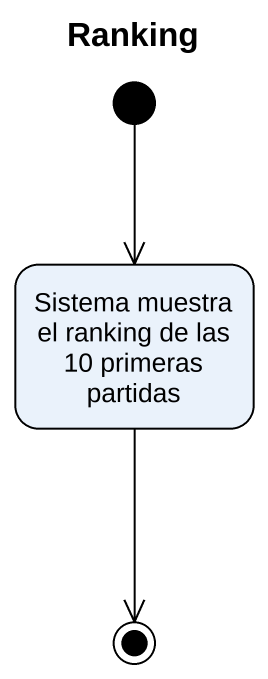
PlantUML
@startuml
title Ranking
hide empty description
state "Sistema muestra el ranking de las 10 primeras partidas" as Sistema_muestra_el_ranking
[*] --> Sistema_muestra_el_ranking
Sistema_muestra_el_ranking --> [*]
@enduml
